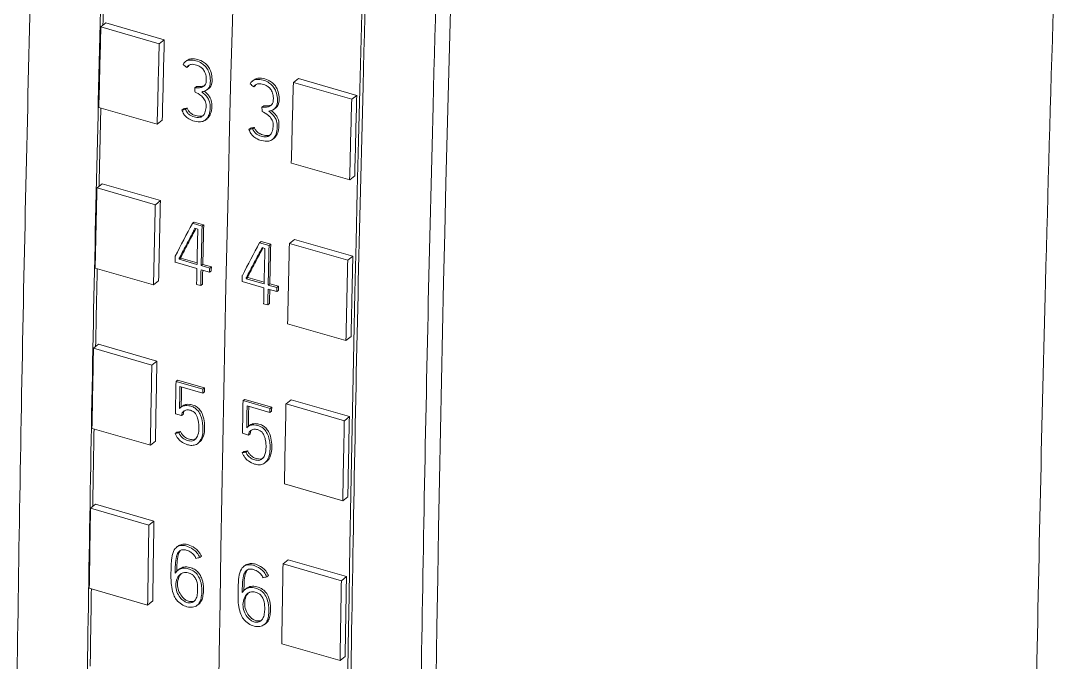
# Model space of a CAD drawing. Header units: inches. Extents: x 9220 to 92460, y -39241 to 4813.
# Drawn here: x 75031.3 to 75054.22, y -33813.48 to -33799.37 of the extents above; entities that cross this region are included whole.
import ezdxf

# ---------------------------------------------------------------- set-up
doc = ezdxf.new("R2010")
doc.units = ezdxf.units.IN
doc.header["$MEASUREMENT"] = 0

# ---------------------------------------------------------------- blocks, each defined once
blk = doc.blocks.new('A$C027ebf9d')
at = {"color": 0, "linetype": 'Continuous', "lineweight": 0}
for p, q in [((21.3057, -18.0609), (21.3116, -18.0562)), ((21.3116, -18.0562), (21.3798, -18.0759)), ((21.3057, -18.0609), (21.3739, -18.0805)), ((21.3739, -18.0805), (21.3798, -18.0759)), ((21.4043, -18.1017), (21.4063, -18.1002)), ((21.406, -18.1083), (21.4079, -18.1068)), ((21.4156, -18.1322), (21.4175, -18.1307)), ((21.4827, -18.1243), (21.4847, -18.1228)), ((21.4844, -18.1309), (21.4864, -18.1294)), ((21.5307, -18.1258), (21.5366, -18.1212)), ((21.5989, -18.1455), (21.5307, -18.1258)), ((21.6048, -18.1409), (21.5366, -18.1212)), ((21.4298, -18.1342), (21.4318, -18.1327)), ((21.5989, -18.1455), (21.6048, -18.1409)), ((21.3033, -18.155), (21.3715, -18.1747)), ((21.4003, -18.158), (21.4023, -18.1565)), ((21.4047, -18.1572), (21.4067, -18.1557)), ((21.494, -18.1548), (21.496, -18.1533)), ((21.5083, -18.1569), (21.5102, -18.1554)), ((21.4278, -18.1697), (21.4298, -18.1682)), ((21.3774, -18.17), (21.3715, -18.1747)), ((21.4788, -18.1806), (21.4807, -18.1792)), ((21.4832, -18.1799), (21.4851, -18.1784)), ((21.5062, -18.1923), (21.5082, -18.1908)), ((21.5965, -18.2397), (21.5283, -18.22)), ((21.6024, -18.235), (21.5965, -18.2397)), ((21.3011, -18.249), (21.307, -18.2443)), ((21.3011, -18.249), (21.3693, -18.2687)), ((21.307, -18.2443), (21.3752, -18.264)), ((21.3693, -18.2687), (21.3752, -18.264)), ((21.4126, -18.2905), (21.4146, -18.289)), ((21.4126, -18.2905), (21.4239, -18.2938)), ((21.4258, -18.2923), (21.4146, -18.289)), ((21.4189, -18.2972), (21.4156, -18.2963)), ((21.4239, -18.2938), (21.4258, -18.2923)), ((21.491, -18.3132), (21.493, -18.3117)), ((21.491, -18.3132), (21.5023, -18.3164)), ((21.5043, -18.3149), (21.493, -18.3117)), ((21.5023, -18.3164), (21.5043, -18.3149)), ((21.5261, -18.314), (21.532, -18.3093)), ((21.5943, -18.3337), (21.5261, -18.314)), ((21.6002, -18.329), (21.532, -18.3093)), ((21.4974, -18.3198), (21.4941, -18.3189)), ((21.4179, -18.3435), (21.3924, -18.3361)), ((21.3972, -18.3314), (21.3992, -18.3299)), ((21.3972, -18.3326), (21.3992, -18.3312)), ((21.3972, -18.3326), (21.418, -18.3387)), ((21.4181, -18.3366), (21.3992, -18.3312)), ((21.4228, -18.34), (21.4248, -18.3386)), ((21.4348, -18.3414), (21.4248, -18.3386)), ((21.5943, -18.3337), (21.6002, -18.329)), ((21.299, -18.3429), (21.3672, -18.3626)), ((21.4328, -18.3478), (21.4227, -18.3449)), ((21.4228, -18.34), (21.4329, -18.3429)), ((21.4328, -18.3478), (21.4347, -18.3463)), ((21.4329, -18.3429), (21.4348, -18.3414)), ((21.3731, -18.3579), (21.3672, -18.3626)), ((21.4223, -18.3633), (21.4175, -18.3619)), ((21.4223, -18.3633), (21.4243, -18.3618)), ((21.4963, -18.3661), (21.4708, -18.3587)), ((21.4756, -18.3553), (21.4776, -18.3538)), ((21.4756, -18.3553), (21.4964, -18.3613)), ((21.4757, -18.354), (21.4776, -18.3525)), ((21.4965, -18.3592), (21.4776, -18.3538)), ((21.5013, -18.3627), (21.5032, -18.3612)), ((21.5013, -18.3627), (21.5113, -18.3656)), ((21.5133, -18.3641), (21.5032, -18.3612)), ((21.5112, -18.3704), (21.5012, -18.3675)), ((21.5112, -18.3704), (21.5132, -18.3689)), ((21.5113, -18.3656), (21.5133, -18.3641)), ((21.5008, -18.3859), (21.4959, -18.3845)), ((21.5008, -18.3859), (21.5027, -18.3844)), ((21.5922, -18.4276), (21.524, -18.4079)), ((21.5981, -18.4228), (21.5922, -18.4276)), ((21.2971, -18.4367), (21.303, -18.4319)), ((21.2971, -18.4367), (21.3652, -18.4563)), ((21.303, -18.4319), (21.3711, -18.4516)), ((21.3652, -18.4563), (21.3711, -18.4516)), ((21.3935, -18.4753), (21.3954, -18.4738)), ((21.425, -18.4844), (21.3935, -18.4753)), ((21.3954, -18.4738), (21.4269, -18.4829)), ((21.3981, -18.4815), (21.4249, -18.4892)), ((21.425, -18.4844), (21.4269, -18.4829)), ((21.4249, -18.4892), (21.4268, -18.4877)), ((21.4719, -18.4979), (21.4739, -18.4964)), ((21.5034, -18.507), (21.4719, -18.4979)), ((21.4739, -18.4964), (21.5054, -18.5055)), ((21.5221, -18.5016), (21.528, -18.4969)), ((21.5962, -18.5166), (21.528, -18.4969)), ((21.399, -18.5057), (21.401, -18.5042)), ((21.4765, -18.5041), (21.5033, -18.5118)), ((21.5034, -18.507), (21.5054, -18.5055)), ((21.5903, -18.5213), (21.5221, -18.5016)), ((21.3927, -18.5134), (21.3999, -18.5154)), ((21.3999, -18.5154), (21.4019, -18.5139)), ((21.5033, -18.5118), (21.5053, -18.5103)), ((21.5903, -18.5213), (21.5962, -18.5166)), ((21.2953, -18.5303), (21.3635, -18.55)), ((21.3969, -18.5354), (21.3989, -18.5339)), ((21.4775, -18.5284), (21.4794, -18.5269)), ((21.3694, -18.5452), (21.3635, -18.55)), ((21.3925, -18.5362), (21.3945, -18.5347)), ((21.4188, -18.5481), (21.4207, -18.5466)), ((21.4712, -18.536), (21.4784, -18.5381)), ((21.4784, -18.5381), (21.4803, -18.5366)), ((21.4709, -18.5588), (21.4729, -18.5573)), ((21.4753, -18.5581), (21.4773, -18.5566)), ((21.4972, -18.5707), (21.4992, -18.5692)), ((21.5885, -18.615), (21.5203, -18.5953)), ((21.2936, -18.6238), (21.2995, -18.619)), ((21.2995, -18.619), (21.3677, -18.6387)), ((21.5944, -18.6102), (21.5885, -18.615)), ((21.2936, -18.6238), (21.3618, -18.6435)), ((21.3618, -18.6435), (21.3677, -18.6387)), ((21.3941, -18.6694), (21.396, -18.6679)), ((21.4212, -18.6813), (21.4231, -18.6798)), ((21.4725, -18.692), (21.4745, -18.6905)), ((21.5186, -18.6888), (21.5245, -18.684)), ((21.5868, -18.7085), (21.5186, -18.6888)), ((21.5927, -18.7036), (21.5245, -18.684)), ((21.3956, -18.6962), (21.3976, -18.6947)), ((21.4996, -18.7039), (21.5016, -18.7024)), ((21.5868, -18.7085), (21.5927, -18.7036)), ((21.2921, -18.7172), (21.3603, -18.7369)), ((21.474, -18.7189), (21.476, -18.7174)), ((21.3662, -18.7321), (21.3603, -18.7369)), ((21.4182, -18.7372), (21.4202, -18.7357)), ((21.4966, -18.7599), (21.4986, -18.7584)), ((21.5853, -18.8019), (21.5171, -18.7822)), ((21.5912, -18.797), (21.5853, -18.8019))]:
    blk.add_line(p, q, dxfattribs=at)
for centre, major_axis, ratio, start_param, end_param in [((41.1225, -2.632), (-10.9193, -37.8255), 0.433013, -1.102762, -0.989056), ((41.1225, -2.632), (-10.9193, -37.8255), 0.433013, -1.102762, -0.989056), ((41.2725, -2.6753), (-10.9193, -37.8255), 0.433013, -1.100465, -0.991379), ((41.358, -2.6997), (-10.9095, -37.7915), 0.433013, -1.097566, -0.991094), ((41.0441, -2.6094), (-10.9193, -37.8255), 0.433013, -1.02866, -1.025957), ((41.2691, -2.6743), (-10.9193, -37.8255), 0.433013, -1.02866, -1.025957), ((42.4289, -3.0094), (-78.3791, -17.1476), 0.134473, 1.269885, 1.269943), ((42.5074, -3.032), (-78.3791, -17.1476), 0.134473, 1.269885, 1.269943), ((41.0441, -2.6094), (-10.9193, -37.8255), 0.433013, -1.023255, -1.020552), ((41.0958, -2.6245), (-10.9208, -37.8292), 0.43303, -1.022868, -1.021537), ((41.1742, -2.6471), (-10.9208, -37.8292), 0.43303, -1.022868, -1.021537), ((41.0702, -2.6171), (-10.9208, -37.8292), 0.43303, -1.021573, -1.021537), ((41.2691, -2.6743), (-10.9193, -37.8255), 0.433013, -1.023255, -1.020552), ((41.0958, -2.6245), (-10.9208, -37.8292), 0.43303, -1.021398, -1.020868), ((41.1058, -2.6274), (-10.9208, -37.8292), 0.43303, -1.021537, -1.021398), ((41.1486, -2.6397), (-10.9208, -37.8292), 0.43303, -1.021573, -1.021537), ((41.1742, -2.6471), (-10.9208, -37.8292), 0.43303, -1.021398, -1.020868), ((41.1843, -2.65), (-10.9208, -37.8292), 0.43303, -1.021537, -1.021398), ((41.0441, -2.6094), (-10.9193, -37.8255), 0.433013, -1.017851, -1.015149), ((41.0694, -2.6169), (-10.9208, -37.8292), 0.43303, -1.01742, -1.016321), ((41.0741, -2.6181), (-10.9197, -37.8254), 0.43303, -1.017214, -1.016542), ((41.1009, -2.6258), (-10.9197, -37.8254), 0.43303, -1.017411, -1.017273), ((41.1478, -2.6395), (-10.9208, -37.8292), 0.43303, -1.01742, -1.016321), ((41.1526, -2.6407), (-10.9197, -37.8254), 0.43303, -1.017214, -1.016542), ((41.1793, -2.6484), (-10.9197, -37.8254), 0.43303, -1.017411, -1.017273), ((41.2691, -2.6743), (-10.9193, -37.8255), 0.433013, -1.017851, -1.015149), ((43.2427, -3.2441), (-78.3713, -17.1459), 0.134473, 1.258989, 1.259047), ((43.3211, -3.2667), (-78.3713, -17.1459), 0.134473, 1.258989, 1.259047), ((41.0441, -2.6094), (-10.9193, -37.8255), 0.433013, -1.012448, -1.009747), ((43.2587, -3.2489), (-69.3652, -20.1272), 0.12911, 1.21325, 1.213317), ((43.3371, -3.2716), (-69.3652, -20.1272), 0.12911, 1.21325, 1.213317), ((41.2691, -2.6743), (-10.9193, -37.8255), 0.433013, -1.012448, -1.009747)]:
    blk.add_ellipse(centre, major_axis=major_axis, ratio=ratio, start_param=start_param, end_param=end_param, dxfattribs=at)
at = {"color": 0, "linetype": 'Continuous', "lineweight": 0, "extrusion": (0, 0, -1)}
for centre, major_axis, ratio, start_param, end_param in [((40.9725, -2.5887), (10.9193, 37.8255), 0.433013, -2.11304, -2.11041), ((40.9759, -2.5897), (10.9226, 37.8369), 0.433013, -2.115636, -2.112933), ((41.0441, -2.6094), (10.9226, 37.8369), 0.433013, -2.115636, -2.112933), ((39.932, -2.2885), (-68.22, 53.5601), 0.275788, -1.515397, -1.515333), ((41.0482, -2.6108), (8.6746, 38.4625), 0.458913, -2.087114, -2.086976), ((40.0104, -2.3112), (-68.22, 53.5601), 0.275788, -1.515397, -1.515333), ((41.2009, -2.6547), (10.9226, 37.8369), 0.433013, -2.115636, -2.112933), ((40.9725, -2.5887), (10.9193, 37.8255), 0.433013, -2.118446, -2.115818), ((42.4294, -3.0093), (-78.3713, -17.1459), 0.134473, -1.269935, -1.269877), ((41.1266, -2.6334), (8.6746, 38.4625), 0.458913, -2.087114, -2.086976), ((41.2691, -2.6743), (10.9226, 37.8369), 0.433013, -2.115636, -2.112933), ((42.5078, -3.0319), (-78.3713, -17.1459), 0.134473, -1.269935, -1.269877), ((40.9759, -2.5897), (10.9226, 37.8369), 0.433013, -2.12104, -2.118338), ((41.0441, -2.6094), (10.9226, 37.8369), 0.433013, -2.12104, -2.118338), ((41.4151, -2.7167), (-24.5741, -33.773), 0.206653, 0.946781, 0.948046), ((41.091, -2.6231), (10.9208, 37.8292), 0.43303, -2.120056, -2.118863), ((41.0958, -2.6243), (10.9197, 37.8254), 0.43303, -2.120064, -2.118732), ((41.4936, -2.7393), (-24.5741, -33.773), 0.206653, 0.946781, 0.948046), ((41.1742, -2.6469), (10.9197, 37.8254), 0.43303, -2.120064, -2.118732), ((41.2009, -2.6547), (10.9226, 37.8369), 0.433013, -2.12104, -2.118338), ((41.1694, -2.6458), (10.9208, 37.8292), 0.43303, -2.120056, -2.118863), ((41.0654, -2.6158), (10.9208, 37.8292), 0.43303, -2.120195, -2.11999), ((41.0702, -2.6169), (10.9197, 37.8254), 0.43303, -2.120064, -2.120028), ((41.2691, -2.6743), (10.9226, 37.8369), 0.433013, -2.12104, -2.118338), ((40.9725, -2.5887), (10.9193, 37.8255), 0.433013, -2.123851, -2.121224), ((41.091, -2.6231), (10.9208, 37.8292), 0.43303, -2.120725, -2.120195), ((41.0958, -2.6243), (10.9197, 37.8254), 0.43303, -2.120733, -2.120262), ((41.1058, -2.6272), (10.9197, 37.8254), 0.43303, -2.120203, -2.120064), ((41.1439, -2.6384), (10.9208, 37.8292), 0.43303, -2.120195, -2.11999), ((41.1486, -2.6395), (10.9197, 37.8254), 0.43303, -2.120064, -2.120028), ((41.1694, -2.6458), (10.9208, 37.8292), 0.43303, -2.120725, -2.120195), ((41.1742, -2.6469), (10.9197, 37.8254), 0.43303, -2.120733, -2.120262), ((41.1843, -2.6498), (10.9197, 37.8254), 0.43303, -2.120203, -2.120064), ((40.9759, -2.5897), (10.9226, 37.8369), 0.433013, -2.126443, -2.123742), ((41.0441, -2.6094), (10.9226, 37.8369), 0.433013, -2.126443, -2.123742), ((41.0741, -2.6183), (10.9208, 37.8292), 0.43303, -2.125049, -2.124311), ((41.1009, -2.626), (10.9208, 37.8292), 0.43303, -2.124311, -2.124173), ((41.1526, -2.6409), (10.9208, 37.8292), 0.43303, -2.125049, -2.124311), ((41.1793, -2.6486), (10.9208, 37.8292), 0.43303, -2.124311, -2.124173), ((41.2009, -2.6547), (10.9226, 37.8369), 0.433013, -2.126443, -2.123742), ((41.2691, -2.6743), (10.9226, 37.8369), 0.433013, -2.126443, -2.123742), ((40.9725, -2.5887), (10.9193, 37.8255), 0.433013, -2.129255, -2.12663), ((43.2423, -3.2442), (-78.3791, -17.1476), 0.134473, -1.259056, -1.258997), ((43.3207, -3.2668), (-78.3791, -17.1476), 0.134473, -1.259056, -1.258997), ((40.9759, -2.5897), (10.9226, 37.8369), 0.433013, -2.131846, -2.129144), ((41.0441, -2.6094), (10.9226, 37.8369), 0.433013, -2.131846, -2.129144), ((41.2009, -2.6547), (10.9226, 37.8369), 0.433013, -2.131846, -2.129144), ((41.2691, -2.6743), (10.9226, 37.8369), 0.433013, -2.131846, -2.129144), ((40.9725, -2.5887), (10.9193, 37.8255), 0.433013, -2.134658, -2.132034)]:
    blk.add_ellipse(centre, major_axis=major_axis, ratio=ratio, start_param=start_param, end_param=end_param, dxfattribs=at)
at = {"color": 0, "linetype": 'Continuous', "lineweight": 0}
for points, knots in [([(21.285, -19.3517), (21.2855, -19.2373), (21.2876, -18.9639), (21.2939, -18.5275), (21.3059, -17.9892), (21.3215, -17.4883), (21.3411, -16.9868), (21.3647, -16.4697), (21.3923, -15.9626), (21.4138, -15.6178), (21.4209, -15.5078)], [0.1285183, 0.1285183, 0.1285183, 0.1285183, 0.1989102, 0.2963502, 0.3949059, 0.525445, 0.5979674, 0.6950356, 0.8333844, 0.8979673, 0.8979673, 0.8979673, 0.8979673]), ([(21.332, -15.5948), (21.3274, -15.6678), (21.3085, -15.9756), (21.2828, -16.4461), (21.2593, -16.9632), (21.2397, -17.4646), (21.224, -17.9655), (21.2121, -18.5039), (21.2057, -18.9444), (21.2034, -19.2492), (21.2029, -19.3949), (21.2028, -19.4221)], [0.1237088, 0.1237088, 0.1237088, 0.1237088, 0.1666156, 0.3049644, 0.4020326, 0.474555, 0.6050941, 0.7036498, 0.8010898, 0.8739842, 0.8907937, 0.8907937, 0.8907937, 0.8907937]), ([(21.7277, -15.5964), (21.7206, -15.7064), (21.6992, -16.0512), (21.6715, -16.5583), (21.648, -17.0754), (21.6283, -17.5768), (21.6127, -18.0777), (21.6007, -18.6161), (21.5945, -19.0525), (21.5924, -19.3259), (21.5918, -19.4403)], [0.1020327, 0.1020327, 0.1020327, 0.1020327, 0.1666156, 0.3049644, 0.4020326, 0.474555, 0.6050941, 0.7036498, 0.8010898, 0.8714817, 0.8714817, 0.8714817, 0.8714817]), ([(21.8025, -15.7307), (21.7979, -15.8036), (21.779, -16.1115), (21.7534, -16.5819), (21.7298, -17.099), (21.7102, -17.6005), (21.6945, -18.1014), (21.6826, -18.6397), (21.6762, -19.0802), (21.6739, -19.385), (21.6734, -19.5307), (21.6733, -19.558)], [0.1237088, 0.1237088, 0.1237088, 0.1237088, 0.1666156, 0.3049644, 0.4020326, 0.474555, 0.6050941, 0.7036498, 0.8010898, 0.8739842, 0.8907937, 0.8907937, 0.8907937, 0.8907937]), ([(22.5185, -15.9374), (22.5139, -16.0103), (22.495, -16.3182), (22.4694, -16.7886), (22.4458, -17.3057), (22.4262, -17.8071), (22.4105, -18.3081), (22.3986, -18.8464), (22.3922, -19.2869), (22.3899, -19.5917), (22.3894, -19.7374), (22.3893, -19.7647)], [0.1237088, 0.1237088, 0.1237088, 0.1237088, 0.1666156, 0.3049644, 0.4020326, 0.474555, 0.6050941, 0.7036498, 0.8010898, 0.8739842, 0.8907937, 0.8907937, 0.8907937, 0.8907937]), ([(21.4017, -18.1048), (21.4022, -18.1037), (21.403, -18.1028), (21.4048, -18.1012), (21.4059, -18.1006), (21.4093, -18.0994), (21.4115, -18.0995), (21.4154, -18.0999), (21.4183, -18.1007), (21.423, -18.1028), (21.4247, -18.1041), (21.4278, -18.1067), (21.4291, -18.1085), (21.4307, -18.111), (21.4317, -18.1129), (21.4333, -18.1181), (21.4336, -18.1208), (21.4337, -18.1275), (21.433, -18.1295), (21.4326, -18.1309), (21.4319, -18.1323), (21.43, -18.1342), (21.429, -18.1349), (21.4264, -18.136), (21.4249, -18.1364), (21.4236, -18.1367)], [-0.09936809, -0.09936809, -0.09936809, -0.09936809, -0.09849697, -0.09849697, -0.09763198, -0.09763198, -0.09589681, -0.09589681, -0.09282101, -0.09282101, -0.08965704, -0.08965704, -0.08373416, -0.08373416, -0.07786445, -0.07786445, -0.07203398, -0.07203398, -0.06268047, -0.06268047, -0.03069856, -0.03069856, -0.0122073, -0.0122073, 0, 0, 0, 0]), ([(21.4156, -18.1322), (21.4162, -18.1321), (21.4193, -18.1321), (21.4228, -18.1318), (21.4239, -18.1314), (21.4261, -18.1303), (21.4268, -18.1296), (21.4279, -18.1282), (21.4283, -18.1273), (21.4289, -18.1245), (21.4289, -18.1223), (21.4287, -18.1193), (21.4285, -18.1175), (21.4272, -18.1138), (21.4264, -18.1122), (21.4244, -18.1095), (21.4233, -18.1086), (21.4213, -18.1071), (21.42, -18.1064), (21.4171, -18.1053), (21.4147, -18.1045), (21.4107, -18.1046), (21.4096, -18.105), (21.4081, -18.1058), (21.4076, -18.1063), (21.4067, -18.1071), (21.4063, -18.1077), (21.406, -18.1083)], [-0.05962722, -0.05962722, -0.05962722, -0.05962722, -0.0586005, -0.0586005, -0.05751843, -0.05751843, -0.05597545, -0.05597545, -0.05384921, -0.05384921, -0.05077923, -0.05077923, -0.04618742, -0.04618742, -0.0413943, -0.0413943, -0.03569569, -0.03569569, -0.02789914, -0.02789914, -0.01842658, -0.01842658, -0.01189853, -0.01189853, -0.00652665, -0.00652665, 0, 0, 0, 0]), ([(21.4318, -18.1327), (21.4321, -18.1325), (21.4324, -18.1323), (21.4339, -18.1308), (21.4345, -18.1295), (21.435, -18.128), (21.4357, -18.126), (21.4356, -18.1192), (21.4352, -18.1165), (21.4337, -18.1115), (21.4327, -18.1096), (21.431, -18.1069), (21.4297, -18.1052), (21.4267, -18.1026), (21.425, -18.1014), (21.4203, -18.0992), (21.4174, -18.0984), (21.4135, -18.098), (21.4113, -18.0979), (21.408, -18.0991), (21.4071, -18.0996), (21.4063, -18.1002)], [0.0244894, 0.0244894, 0.0244894, 0.0244894, 0.03077671, 0.03077671, 0.06275562, 0.06275562, 0.07305871, 0.07305871, 0.08013647, 0.08013647, 0.08778077, 0.08778077, 0.09581429, 0.09581429, 0.1001726, 0.1001726, 0.10444629, 0.10444629, 0.10691455, 0.10691455, 0.10800323, 0.10800323, 0.10800323, 0.10800323]), ([(21.4269, -18.1294), (21.4269, -18.1294), (21.4269, -18.1294), (21.4261, -18.1298), (21.4249, -18.1303), (21.4213, -18.1306), (21.4181, -18.1307), (21.4175, -18.1307)], [0.39979583, 0.39979583, 0.39979583, 0.39979583, 0.40006877, 0.40006877, 0.41038704, 0.41038704, 0.42065361, 0.42065361, 0.42065361, 0.42065361]), ([(21.4801, -18.1274), (21.4807, -18.1263), (21.4814, -18.1254), (21.4833, -18.1239), (21.4843, -18.1233), (21.4877, -18.122), (21.4899, -18.1221), (21.4939, -18.1225), (21.4967, -18.1233), (21.5015, -18.1255), (21.5031, -18.1267), (21.5062, -18.1293), (21.5075, -18.1311), (21.5092, -18.1337), (21.5102, -18.1355), (21.5117, -18.1408), (21.512, -18.1435), (21.5122, -18.1501), (21.5115, -18.1522), (21.511, -18.1536), (21.5103, -18.1549), (21.5084, -18.1568), (21.5075, -18.1576), (21.5048, -18.1586), (21.5033, -18.1591), (21.5021, -18.1594)], [-0.09936809, -0.09936809, -0.09936809, -0.09936809, -0.09849697, -0.09849697, -0.09763198, -0.09763198, -0.09589681, -0.09589681, -0.09282101, -0.09282101, -0.08965704, -0.08965704, -0.08373416, -0.08373416, -0.07786445, -0.07786445, -0.07203398, -0.07203398, -0.06268047, -0.06268047, -0.03069856, -0.03069856, -0.0122073, -0.0122073, 0, 0, 0, 0]), ([(21.494, -18.1548), (21.4947, -18.1548), (21.4977, -18.1548), (21.5012, -18.1544), (21.5024, -18.154), (21.5045, -18.153), (21.5052, -18.1522), (21.5063, -18.1509), (21.5067, -18.15), (21.5073, -18.1471), (21.5073, -18.145), (21.5072, -18.142), (21.5069, -18.1401), (21.5057, -18.1364), (21.5048, -18.1348), (21.5028, -18.1321), (21.5018, -18.1312), (21.4997, -18.1297), (21.4984, -18.129), (21.4956, -18.1279), (21.4931, -18.1272), (21.4892, -18.1273), (21.488, -18.1276), (21.4865, -18.1285), (21.486, -18.1289), (21.4851, -18.1298), (21.4847, -18.1303), (21.4844, -18.1309)], [-0.05962722, -0.05962722, -0.05962722, -0.05962722, -0.0586005, -0.0586005, -0.05751843, -0.05751843, -0.05597545, -0.05597545, -0.05384921, -0.05384921, -0.05077923, -0.05077923, -0.04618742, -0.04618742, -0.0413943, -0.0413943, -0.03569569, -0.03569569, -0.02789914, -0.02789914, -0.01842658, -0.01842658, -0.01189853, -0.01189853, -0.00652665, -0.00652665, 0, 0, 0, 0]), ([(21.5102, -18.1554), (21.5106, -18.1551), (21.5108, -18.1549), (21.5123, -18.1535), (21.513, -18.1521), (21.5134, -18.1507), (21.5141, -18.1486), (21.514, -18.1418), (21.5136, -18.1391), (21.5121, -18.1341), (21.5111, -18.1322), (21.5095, -18.1296), (21.5082, -18.1278), (21.5051, -18.1252), (21.5035, -18.124), (21.4987, -18.1219), (21.4959, -18.121), (21.4919, -18.1206), (21.4898, -18.1205), (21.4865, -18.1217), (21.4855, -18.1222), (21.4847, -18.1228)], [0.0244894, 0.0244894, 0.0244894, 0.0244894, 0.03077671, 0.03077671, 0.06275562, 0.06275562, 0.07305871, 0.07305871, 0.08013647, 0.08013647, 0.08778077, 0.08778077, 0.09581429, 0.09581429, 0.1001726, 0.1001726, 0.10444629, 0.10444629, 0.10691455, 0.10691455, 0.10800323, 0.10800323, 0.10800323, 0.10800323]), ([(21.4236, -18.1367), (21.426, -18.1387), (21.4284, -18.1407), (21.4308, -18.1442), (21.4319, -18.1459), (21.4334, -18.1508), (21.4335, -18.1528), (21.4334, -18.1587), (21.4327, -18.1615), (21.4316, -18.1649), (21.4307, -18.1668), (21.4278, -18.17), (21.4262, -18.1708), (21.4231, -18.1718), (21.4213, -18.172), (21.4163, -18.1717), (21.4133, -18.1707), (21.409, -18.1689), (21.4074, -18.1677), (21.4042, -18.1651), (21.4031, -18.1636), (21.4016, -18.1612), (21.4008, -18.1593), (21.4003, -18.158)], [-0.03140178, -0.03140178, -0.03140178, -0.03140178, -0.02924783, -0.02924783, -0.0284803, -0.0284803, -0.02773844, -0.02773844, -0.02618792, -0.02618792, -0.02504854, -0.02504854, -0.02396148, -0.02396148, -0.02268513, -0.02268513, -0.02055614, -0.02055614, -0.01680788, -0.01680788, -0.0108783, -0.0108783, 0, 0, 0, 0]), ([(21.4047, -18.1572), (21.4051, -18.1583), (21.4056, -18.1593), (21.4069, -18.1615), (21.4077, -18.1623), (21.4094, -18.1638), (21.4106, -18.1645), (21.4134, -18.1658), (21.4158, -18.1665), (21.4192, -18.1668), (21.4205, -18.1668), (21.4232, -18.1662), (21.4241, -18.1655), (21.426, -18.1639), (21.4267, -18.1626), (21.428, -18.1593), (21.4284, -18.1568), (21.4288, -18.1519), (21.4284, -18.1501), (21.4281, -18.1487), (21.4277, -18.1475), (21.4259, -18.1445), (21.4248, -18.1432), (21.4207, -18.1394), (21.4175, -18.1379), (21.4157, -18.1371)], [-0.03767688, -0.03767688, -0.03767688, -0.03767688, -0.03752155, -0.03752155, -0.03732628, -0.03732628, -0.03693922, -0.03693922, -0.03624115, -0.03624115, -0.03578934, -0.03578934, -0.03527417, -0.03527417, -0.03445322, -0.03445322, -0.03304988, -0.03304988, -0.03034808, -0.03034808, -0.02338194, -0.02338194, -0.01600812, -0.01600812, 0, 0, 0, 0]), ([(21.4298, -18.1682), (21.4302, -18.1679), (21.4307, -18.1675), (21.4322, -18.1658), (21.4332, -18.1643), (21.4347, -18.16), (21.4353, -18.1572), (21.4355, -18.1513), (21.4354, -18.1493), (21.4339, -18.1445), (21.4328, -18.1427), (21.4306, -18.1396), (21.4286, -18.1377), (21.4264, -18.1359)], [0.03836546, 0.03836546, 0.03836546, 0.03836546, 0.03916813, 0.03916813, 0.04123246, 0.04123246, 0.04319054, 0.04319054, 0.04436628, 0.04436628, 0.04569522, 0.04569522, 0.04929065, 0.04929065, 0.04929065, 0.04929065]), ([(21.4253, -18.1644), (21.4249, -18.1647), (21.4243, -18.1649), (21.4225, -18.1653), (21.4212, -18.1654), (21.4178, -18.165), (21.4154, -18.1643), (21.4126, -18.163), (21.4114, -18.1623), (21.4097, -18.1608), (21.4089, -18.16), (21.4076, -18.1578), (21.4071, -18.1568), (21.4067, -18.1557)], [0.036778896, 0.036778896, 0.036778896, 0.036778896, 0.037012041, 0.037012041, 0.037488607, 0.037488607, 0.038227837, 0.038227837, 0.038620041, 0.038620041, 0.038812515, 0.038812515, 0.038967231, 0.038967231, 0.038967231, 0.038967231]), ([(21.5054, -18.152), (21.5053, -18.152), (21.5053, -18.152), (21.5045, -18.1525), (21.5033, -18.1529), (21.4997, -18.1533), (21.4965, -18.1533), (21.496, -18.1533)], [0.39979583, 0.39979583, 0.39979583, 0.39979583, 0.40006877, 0.40006877, 0.41038704, 0.41038704, 0.42065361, 0.42065361, 0.42065361, 0.42065361]), ([(21.5021, -18.1594), (21.5044, -18.1613), (21.5068, -18.1634), (21.5092, -18.1668), (21.5103, -18.1685), (21.5118, -18.1734), (21.5119, -18.1755), (21.5118, -18.1813), (21.5112, -18.1842), (21.51, -18.1875), (21.5092, -18.1894), (21.5062, -18.1926), (21.5046, -18.1935), (21.5015, -18.1945), (21.4997, -18.1946), (21.4948, -18.1943), (21.4918, -18.1933), (21.4874, -18.1916), (21.4858, -18.1903), (21.4826, -18.1877), (21.4816, -18.1862), (21.4801, -18.1839), (21.4792, -18.1819), (21.4788, -18.1806)], [-0.03140178, -0.03140178, -0.03140178, -0.03140178, -0.02924783, -0.02924783, -0.0284803, -0.0284803, -0.02773844, -0.02773844, -0.02618792, -0.02618792, -0.02504854, -0.02504854, -0.02396148, -0.02396148, -0.02268513, -0.02268513, -0.02055614, -0.02055614, -0.01680788, -0.01680788, -0.0108783, -0.0108783, 0, 0, 0, 0]), ([(21.4832, -18.1799), (21.4835, -18.1809), (21.484, -18.1819), (21.4854, -18.1841), (21.4861, -18.1849), (21.4878, -18.1864), (21.489, -18.1871), (21.4919, -18.1884), (21.4942, -18.1891), (21.4976, -18.1895), (21.499, -18.1894), (21.5016, -18.1888), (21.5026, -18.1882), (21.5044, -18.1865), (21.5051, -18.1852), (21.5064, -18.1819), (21.5068, -18.1794), (21.5073, -18.1745), (21.5069, -18.1727), (21.5065, -18.1713), (21.5061, -18.1701), (21.5043, -18.1671), (21.5033, -18.1659), (21.4991, -18.1621), (21.4959, -18.1605), (21.4941, -18.1597)], [-0.03767688, -0.03767688, -0.03767688, -0.03767688, -0.03752155, -0.03752155, -0.03732628, -0.03732628, -0.03693922, -0.03693922, -0.03624115, -0.03624115, -0.03578934, -0.03578934, -0.03527417, -0.03527417, -0.03445322, -0.03445322, -0.03304988, -0.03304988, -0.03034808, -0.03034808, -0.02338194, -0.02338194, -0.01600812, -0.01600812, 0, 0, 0, 0]), ([(21.5082, -18.1908), (21.5087, -18.1905), (21.5091, -18.1901), (21.5106, -18.1885), (21.5116, -18.1869), (21.5132, -18.1827), (21.5138, -18.1798), (21.5139, -18.174), (21.5138, -18.1719), (21.5124, -18.1671), (21.5112, -18.1654), (21.5091, -18.1623), (21.507, -18.1603), (21.5049, -18.1586)], [0.03836546, 0.03836546, 0.03836546, 0.03836546, 0.03916813, 0.03916813, 0.04123246, 0.04123246, 0.04319054, 0.04319054, 0.04436628, 0.04436628, 0.04569522, 0.04569522, 0.04929065, 0.04929065, 0.04929065, 0.04929065]), ([(21.5038, -18.1871), (21.5033, -18.1873), (21.5028, -18.1875), (21.501, -18.1879), (21.4996, -18.188), (21.4962, -18.1876), (21.4939, -18.1869), (21.4911, -18.1856), (21.4898, -18.185), (21.4881, -18.1834), (21.4874, -18.1826), (21.486, -18.1805), (21.4855, -18.1794), (21.4851, -18.1784)], [0.036778896, 0.036778896, 0.036778896, 0.036778896, 0.037012041, 0.037012041, 0.037488607, 0.037488607, 0.038227837, 0.038227837, 0.038620041, 0.038620041, 0.038812515, 0.038812515, 0.038967231, 0.038967231, 0.038967231, 0.038967231]), ([(21.4156, -18.2963), (21.4126, -18.3022), (21.4096, -18.308), (21.4049, -18.3168), (21.4034, -18.3197), (21.4009, -18.3244), (21.3982, -18.3297), (21.3972, -18.3314)], [-0.1128553, -0.1128553, -0.1128553, -0.1128553, -0.0501564, -0.0501564, -0.0188068, -0.0188068, 0, 0, 0, 0]), ([(21.3992, -18.3299), (21.4002, -18.3282), (21.4029, -18.3229), (21.4054, -18.3182), (21.4069, -18.3153), (21.4112, -18.3071), (21.414, -18.3019), (21.4167, -18.2966)], [0, 0, 0, 0, 0.0188068, 0.0188068, 0.0501564, 0.0501564, 0.1064873, 0.1064873, 0.1064873, 0.1064873]), ([(21.4941, -18.3189), (21.4911, -18.3248), (21.488, -18.3306), (21.4834, -18.3394), (21.4818, -18.3423), (21.4794, -18.347), (21.4766, -18.3523), (21.4757, -18.354)], [-0.1128553, -0.1128553, -0.1128553, -0.1128553, -0.0501564, -0.0501564, -0.0188068, -0.0188068, 0, 0, 0, 0]), ([(21.4776, -18.3525), (21.4786, -18.3508), (21.4813, -18.3455), (21.4838, -18.3408), (21.4853, -18.3379), (21.4896, -18.3297), (21.4924, -18.3245), (21.4951, -18.3192)], [0, 0, 0, 0, 0.0188068, 0.0188068, 0.0501564, 0.0501564, 0.1064873, 0.1064873, 0.1064873, 0.1064873]), ([(21.3925, -18.5362), (21.3929, -18.5374), (21.3935, -18.5385), (21.3946, -18.5406), (21.3953, -18.5416), (21.3975, -18.5441), (21.3989, -18.5455), (21.4041, -18.5486), (21.407, -18.5494), (21.4097, -18.5501), (21.4116, -18.5504), (21.415, -18.5499), (21.4168, -18.5495), (21.4197, -18.5474), (21.4212, -18.546), (21.4243, -18.54), (21.4247, -18.5365), (21.4251, -18.5318), (21.4253, -18.5254), (21.4228, -18.516), (21.4217, -18.5138), (21.4198, -18.5105), (21.4186, -18.5091), (21.416, -18.5067), (21.4146, -18.5058), (21.4115, -18.5044), (21.4097, -18.504), (21.4054, -18.5033), (21.4034, -18.5037), (21.4017, -18.5042), (21.4008, -18.5046), (21.3992, -18.5056), (21.3984, -18.5062), (21.3976, -18.507)], [-0.1724739, -0.1724739, -0.1724739, -0.1724739, -0.1641992, -0.1641992, -0.1568842, -0.1568842, -0.148023, -0.148023, -0.1370606, -0.1370606, -0.121046, -0.121046, -0.1109787, -0.1109787, -0.1046903, -0.1046903, -0.0965352, -0.0965352, -0.0878036, -0.0878036, -0.0833296, -0.0833296, -0.0773019, -0.0773019, -0.0695833, -0.0695833, -0.0573985, -0.0573985, -0.0305292, -0.0305292, -0.011275, -0.011275, 0, 0, 0, 0]), ([(21.3999, -18.5154), (21.4, -18.5142), (21.4002, -18.5132), (21.4009, -18.5117), (21.4015, -18.5108), (21.4033, -18.5095), (21.4045, -18.5089), (21.4074, -18.5086), (21.4089, -18.5087), (21.4111, -18.5094), (21.4123, -18.5098), (21.4144, -18.5111), (21.4151, -18.5117), (21.4165, -18.5132), (21.4171, -18.5142), (21.4185, -18.5172), (21.4191, -18.5193), (21.4202, -18.5244), (21.4203, -18.5277), (21.4202, -18.5322), (21.42, -18.5353), (21.4184, -18.5398), (21.4175, -18.5415), (21.4153, -18.5437), (21.4142, -18.5444), (21.412, -18.5451), (21.4109, -18.5452), (21.4081, -18.5448), (21.4062, -18.5443), (21.4034, -18.543), (21.402, -18.5423), (21.3994, -18.5399), (21.3988, -18.5389), (21.3978, -18.5374), (21.3973, -18.5365), (21.3969, -18.5354)], [-0.2976623, -0.2976623, -0.2976623, -0.2976623, -0.2685382, -0.2685382, -0.2493534, -0.2493534, -0.2341711, -0.2341711, -0.2193992, -0.2193992, -0.2128316, -0.2128316, -0.2076111, -0.2076111, -0.2005638, -0.2005638, -0.1875266, -0.1875266, -0.1531948, -0.1531948, -0.1056682, -0.1056682, -0.074497, -0.074497, -0.0520687, -0.0520687, -0.0356337, -0.0356337, -0.0213289, -0.0213289, -0.0138819, -0.0138819, -0.0085463, -0.0085463, 0, 0, 0, 0]), ([(21.401, -18.5042), (21.4012, -18.5041), (21.4014, -18.504), (21.4019, -18.5036), (21.4028, -18.5031), (21.4046, -18.5025), (21.4065, -18.5019), (21.4107, -18.5024), (21.4128, -18.5027), (21.4164, -18.5042), (21.4178, -18.5051), (21.4206, -18.5075), (21.4217, -18.509), (21.4233, -18.5115), (21.4244, -18.5136), (21.4273, -18.5232), (21.427, -18.5301), (21.4267, -18.5348), (21.4263, -18.5382), (21.4235, -18.5439), (21.4222, -18.5455), (21.4207, -18.5466)], [0.00683562, 0.00683562, 0.00683562, 0.00683562, 0.00980722, 0.00980722, 0.01617297, 0.01617297, 0.01976046, 0.01976046, 0.02121248, 0.02121248, 0.02227971, 0.02227971, 0.0236757, 0.0236757, 0.0251132, 0.0251132, 0.02812069, 0.02812069, 0.03098034, 0.03098034, 0.03285161, 0.03285161, 0.03285161, 0.03285161]), ([(21.4035, -18.5095), (21.403, -18.51), (21.4028, -18.5104), (21.4022, -18.5117), (21.402, -18.5127), (21.4019, -18.5139)], [0.25616512, 0.25616512, 0.25616512, 0.25616512, 0.26788254, 0.26788254, 0.29799267, 0.29799267, 0.29799267, 0.29799267]), ([(21.3989, -18.5339), (21.3992, -18.535), (21.3997, -18.5359), (21.4007, -18.5375), (21.4014, -18.5384), (21.4039, -18.5408), (21.4054, -18.5415), (21.4082, -18.5429), (21.4101, -18.5433), (21.4129, -18.5437), (21.414, -18.5436), (21.4154, -18.5431), (21.4159, -18.5429), (21.4163, -18.5427)], [0, 0, 0, 0, 0.00854793, 0.00854793, 0.01388271, 0.01388271, 0.02132476, 0.02132476, 0.03560576, 0.03560576, 0.05200622, 0.05200622, 0.06061429, 0.06061429, 0.06061429, 0.06061429]), ([(21.4709, -18.5588), (21.4714, -18.56), (21.4719, -18.5611), (21.4731, -18.5632), (21.4738, -18.5642), (21.4759, -18.5667), (21.4773, -18.5681), (21.4826, -18.5713), (21.4854, -18.572), (21.4881, -18.5727), (21.4901, -18.573), (21.4935, -18.5726), (21.4952, -18.5721), (21.4981, -18.57), (21.4996, -18.5687), (21.5027, -18.5626), (21.5032, -18.5591), (21.5035, -18.5545), (21.5038, -18.5481), (21.5013, -18.5386), (21.5002, -18.5364), (21.4982, -18.5331), (21.4971, -18.5317), (21.4944, -18.5293), (21.493, -18.5285), (21.49, -18.5271), (21.4881, -18.5267), (21.4838, -18.526), (21.4819, -18.5264), (21.4801, -18.5269), (21.4792, -18.5272), (21.4776, -18.5282), (21.4768, -18.5288), (21.4761, -18.5297)], [-0.1724739, -0.1724739, -0.1724739, -0.1724739, -0.1641992, -0.1641992, -0.1568842, -0.1568842, -0.148023, -0.148023, -0.1370606, -0.1370606, -0.121046, -0.121046, -0.1109787, -0.1109787, -0.1046903, -0.1046903, -0.0965352, -0.0965352, -0.0878036, -0.0878036, -0.0833296, -0.0833296, -0.0773019, -0.0773019, -0.0695833, -0.0695833, -0.0573985, -0.0573985, -0.0305292, -0.0305292, -0.011275, -0.011275, 0, 0, 0, 0]), ([(21.4784, -18.5381), (21.4784, -18.5369), (21.4787, -18.5358), (21.4794, -18.5343), (21.4799, -18.5334), (21.4818, -18.5321), (21.4829, -18.5316), (21.4858, -18.5312), (21.4873, -18.5314), (21.4895, -18.532), (21.4907, -18.5324), (21.4929, -18.5337), (21.4936, -18.5343), (21.4949, -18.5358), (21.4955, -18.5369), (21.4969, -18.5398), (21.4975, -18.5419), (21.4987, -18.547), (21.4987, -18.5504), (21.4987, -18.5549), (21.4984, -18.5579), (21.4969, -18.5625), (21.496, -18.5641), (21.4938, -18.5663), (21.4927, -18.567), (21.4904, -18.5677), (21.4894, -18.5678), (21.4866, -18.5674), (21.4846, -18.567), (21.4818, -18.5657), (21.4804, -18.5649), (21.4779, -18.5625), (21.4772, -18.5616), (21.4762, -18.5601), (21.4757, -18.5591), (21.4753, -18.5581)], [-0.2976623, -0.2976623, -0.2976623, -0.2976623, -0.2685382, -0.2685382, -0.2493534, -0.2493534, -0.2341711, -0.2341711, -0.2193992, -0.2193992, -0.2128316, -0.2128316, -0.2076111, -0.2076111, -0.2005638, -0.2005638, -0.1875266, -0.1875266, -0.1531948, -0.1531948, -0.1056682, -0.1056682, -0.074497, -0.074497, -0.0520687, -0.0520687, -0.0356337, -0.0356337, -0.0213289, -0.0213289, -0.0138819, -0.0138819, -0.0085463, -0.0085463, 0, 0, 0, 0]), ([(21.4794, -18.5269), (21.4796, -18.5267), (21.4798, -18.5266), (21.4804, -18.5262), (21.4812, -18.5257), (21.483, -18.5251), (21.485, -18.5245), (21.4891, -18.525), (21.4912, -18.5254), (21.4949, -18.5269), (21.4962, -18.5277), (21.499, -18.5301), (21.5001, -18.5316), (21.5017, -18.5341), (21.5029, -18.5362), (21.5057, -18.5459), (21.5055, -18.5527), (21.5052, -18.5574), (21.5047, -18.5609), (21.502, -18.5665), (21.5006, -18.5681), (21.4992, -18.5692)], [0.00683562, 0.00683562, 0.00683562, 0.00683562, 0.00980722, 0.00980722, 0.01617297, 0.01617297, 0.01976046, 0.01976046, 0.02121248, 0.02121248, 0.02227971, 0.02227971, 0.0236757, 0.0236757, 0.0251132, 0.0251132, 0.02812069, 0.02812069, 0.03098034, 0.03098034, 0.03285161, 0.03285161, 0.03285161, 0.03285161]), ([(21.4819, -18.5321), (21.4815, -18.5326), (21.4812, -18.533), (21.4806, -18.5343), (21.4804, -18.5354), (21.4803, -18.5366)], [0.25616512, 0.25616512, 0.25616512, 0.25616512, 0.26788254, 0.26788254, 0.29799267, 0.29799267, 0.29799267, 0.29799267]), ([(21.4773, -18.5566), (21.4777, -18.5576), (21.4782, -18.5586), (21.4792, -18.5601), (21.4798, -18.561), (21.4824, -18.5634), (21.4838, -18.5642), (21.4866, -18.5655), (21.4885, -18.5659), (21.4913, -18.5663), (21.4924, -18.5662), (21.4938, -18.5658), (21.4943, -18.5656), (21.4947, -18.5653)], [0, 0, 0, 0, 0.00854793, 0.00854793, 0.01388271, 0.01388271, 0.02132476, 0.02132476, 0.03560576, 0.03560576, 0.05200622, 0.05200622, 0.06061429, 0.06061429, 0.06061429, 0.06061429]), ([(21.4212, -18.6813), (21.4203, -18.6794), (21.4192, -18.6776), (21.4165, -18.6741), (21.415, -18.6728), (21.411, -18.6699), (21.4082, -18.6687), (21.4043, -18.6675), (21.4024, -18.6671), (21.3995, -18.6672), (21.3976, -18.6673), (21.3943, -18.6691), (21.3928, -18.6702), (21.3899, -18.6747), (21.389, -18.6781), (21.3878, -18.6874), (21.3877, -18.6931), (21.3875, -18.7047), (21.3876, -18.7106), (21.389, -18.7198), (21.3899, -18.7228), (21.3916, -18.7269), (21.3926, -18.7287), (21.3945, -18.7314), (21.3959, -18.7331), (21.4002, -18.7364), (21.4025, -18.7376), (21.4068, -18.7392), (21.4092, -18.7396), (21.4135, -18.7395), (21.4154, -18.7389), (21.4189, -18.737), (21.42, -18.7356), (21.4217, -18.7328), (21.4223, -18.7309), (21.4232, -18.7269), (21.4235, -18.7245), (21.4238, -18.7197), (21.4238, -18.7157), (21.4221, -18.7087), (21.4212, -18.7061), (21.4187, -18.7015), (21.4174, -18.7001), (21.4153, -18.6981), (21.414, -18.6971), (21.4104, -18.6952), (21.4082, -18.6945), (21.4037, -18.6935), (21.4017, -18.6937), (21.3987, -18.6944), (21.3971, -18.6951), (21.3945, -18.6971), (21.3934, -18.6983), (21.3925, -18.6997)], [-0.2278579, -0.2278579, -0.2278579, -0.2278579, -0.2196971, -0.2196971, -0.2106633, -0.2106633, -0.1924822, -0.1924822, -0.1745856, -0.1745856, -0.1643039, -0.1643039, -0.1584135, -0.1584135, -0.1510933, -0.1510933, -0.1408735, -0.1408735, -0.1300191, -0.1300191, -0.1218756, -0.1218756, -0.1150185, -0.1150185, -0.1109467, -0.1109467, -0.1072091, -0.1072091, -0.1030462, -0.1030462, -0.0990276, -0.0990276, -0.0941621, -0.0941621, -0.0871804, -0.0871804, -0.0802118, -0.0802118, -0.0714687, -0.0714687, -0.0668017, -0.0668017, -0.0623356, -0.0623356, -0.0563808, -0.0563808, -0.0470229, -0.0470229, -0.0327107, -0.0327107, -0.0165652, -0.0165652, 0, 0, 0, 0]), ([(21.396, -18.6679), (21.3965, -18.6675), (21.397, -18.6672), (21.3995, -18.6659), (21.4015, -18.6657), (21.4044, -18.6656), (21.4063, -18.666), (21.4101, -18.6672), (21.413, -18.6684), (21.417, -18.6713), (21.4184, -18.6726), (21.4212, -18.6761), (21.4223, -18.6779), (21.4231, -18.6798)], [0.3006027, 0.3006027, 0.3006027, 0.3006027, 0.3048887, 0.3048887, 0.3251686, 0.3251686, 0.3604603, 0.3604603, 0.396342, 0.396342, 0.4141764, 0.4141764, 0.4302853, 0.4302853, 0.4302853, 0.4302853]), ([(21.3925, -18.6997), (21.3926, -18.693), (21.3925, -18.6861), (21.3945, -18.6783), (21.3951, -18.6768), (21.3966, -18.6745), (21.3975, -18.6736), (21.3994, -18.6726), (21.4004, -18.6723), (21.4027, -18.6722), (21.404, -18.6724), (21.4082, -18.6734), (21.41, -18.6745), (21.412, -18.6759), (21.4132, -18.6769), (21.4153, -18.6795), (21.4162, -18.6809), (21.4168, -18.6824)], [-0.06621643, -0.06621643, -0.06621643, -0.06621643, -0.05023376, -0.05023376, -0.04567642, -0.04567642, -0.04136109, -0.04136109, -0.03737398, -0.03737398, -0.03322608, -0.03322608, -0.02527372, -0.02527372, -0.01234731, -0.01234731, 0, 0, 0, 0]), ([(21.3988, -18.6729), (21.3985, -18.6732), (21.3982, -18.6736), (21.3972, -18.6751), (21.3966, -18.6764), (21.3945, -18.6842), (21.3945, -18.6908), (21.3945, -18.6972)], [0.04554578, 0.04554578, 0.04554578, 0.04554578, 0.04701357, 0.04701357, 0.05062691, 0.05062691, 0.06124768, 0.06124768, 0.06124768, 0.06124768]), ([(21.3976, -18.6947), (21.3981, -18.6944), (21.3986, -18.694), (21.4004, -18.6931), (21.4021, -18.6924), (21.4065, -18.6921), (21.4088, -18.6926), (21.4128, -18.6939), (21.4146, -18.6948), (21.418, -18.6971), (21.4192, -18.6984), (21.4215, -18.7013), (21.4225, -18.7033), (21.4244, -18.708), (21.4253, -18.7114), (21.4257, -18.7171), (21.4257, -18.7189), (21.4255, -18.7228), (21.4251, -18.7253), (21.4243, -18.7293), (21.4237, -18.7313), (21.4221, -18.7338), (21.4213, -18.7348), (21.4202, -18.7357)], [0.0156126, 0.0156126, 0.0156126, 0.0156126, 0.0219463, 0.0219463, 0.0358013, 0.0358013, 0.0502947, 0.0502947, 0.0621142, 0.0621142, 0.0745386, 0.0745386, 0.0923823, 0.0923823, 0.1172157, 0.1172157, 0.1294091, 0.1294091, 0.1440646, 0.1440646, 0.158697, 0.158697, 0.166603, 0.166603, 0.166603, 0.166603]), ([(21.4996, -18.7039), (21.4987, -18.7021), (21.4977, -18.7002), (21.4949, -18.6967), (21.4934, -18.6954), (21.4894, -18.6925), (21.4866, -18.6914), (21.4828, -18.6901), (21.4808, -18.6898), (21.4779, -18.6898), (21.476, -18.69), (21.4727, -18.6917), (21.4712, -18.6928), (21.4683, -18.6974), (21.4675, -18.7007), (21.4662, -18.71), (21.4662, -18.7157), (21.4659, -18.7273), (21.466, -18.7333), (21.4674, -18.7425), (21.4684, -18.7454), (21.47, -18.7495), (21.471, -18.7514), (21.473, -18.754), (21.4743, -18.7557), (21.4787, -18.759), (21.4809, -18.7602), (21.4853, -18.7618), (21.4876, -18.7622), (21.492, -18.7621), (21.4939, -18.7615), (21.4973, -18.7596), (21.4984, -18.7583), (21.5001, -18.7555), (21.5007, -18.7535), (21.5016, -18.7495), (21.5019, -18.7471), (21.5022, -18.7423), (21.5022, -18.7384), (21.5005, -18.7313), (21.4996, -18.7287), (21.4971, -18.7241), (21.4959, -18.7227), (21.4938, -18.7207), (21.4924, -18.7198), (21.4889, -18.7178), (21.4866, -18.7171), (21.4822, -18.7162), (21.4802, -18.7163), (21.4771, -18.7171), (21.4756, -18.7178), (21.4729, -18.7197), (21.4718, -18.7209), (21.4709, -18.7224)], [-0.2278579, -0.2278579, -0.2278579, -0.2278579, -0.2196971, -0.2196971, -0.2106633, -0.2106633, -0.1924822, -0.1924822, -0.1745856, -0.1745856, -0.1643039, -0.1643039, -0.1584135, -0.1584135, -0.1510933, -0.1510933, -0.1408735, -0.1408735, -0.1300191, -0.1300191, -0.1218756, -0.1218756, -0.1150185, -0.1150185, -0.1109467, -0.1109467, -0.1072091, -0.1072091, -0.1030462, -0.1030462, -0.0990276, -0.0990276, -0.0941621, -0.0941621, -0.0871804, -0.0871804, -0.0802118, -0.0802118, -0.0714687, -0.0714687, -0.0668017, -0.0668017, -0.0623356, -0.0623356, -0.0563808, -0.0563808, -0.0470229, -0.0470229, -0.0327107, -0.0327107, -0.0165652, -0.0165652, 0, 0, 0, 0]), ([(21.4745, -18.6905), (21.475, -18.6901), (21.4754, -18.6898), (21.478, -18.6885), (21.4799, -18.6883), (21.4828, -18.6883), (21.4847, -18.6886), (21.4886, -18.6899), (21.4914, -18.691), (21.4954, -18.694), (21.4969, -18.6952), (21.4996, -18.6988), (21.5007, -18.7006), (21.5016, -18.7024)], [0.3006027, 0.3006027, 0.3006027, 0.3006027, 0.3048887, 0.3048887, 0.3251686, 0.3251686, 0.3604603, 0.3604603, 0.396342, 0.396342, 0.4141764, 0.4141764, 0.4302853, 0.4302853, 0.4302853, 0.4302853]), ([(21.4018, -18.6992), (21.4027, -18.6989), (21.4037, -18.6988), (21.4067, -18.699), (21.4085, -18.6995), (21.411, -18.7005), (21.412, -18.701), (21.4136, -18.7022), (21.4144, -18.703), (21.4162, -18.7055), (21.4168, -18.7069), (21.4186, -18.7117), (21.4187, -18.7148), (21.4188, -18.7185), (21.4188, -18.7209), (21.4183, -18.725), (21.4179, -18.7272), (21.4166, -18.7303), (21.4158, -18.7315), (21.4137, -18.7333), (21.4126, -18.7338), (21.4115, -18.7341), (21.4109, -18.7343), (21.4101, -18.7344), (21.4086, -18.7344), (21.4079, -18.7343), (21.4057, -18.7339), (21.4044, -18.7333), (21.4023, -18.732), (21.4008, -18.731), (21.3979, -18.7277), (21.3964, -18.7256), (21.3942, -18.7208), (21.3936, -18.7183), (21.3932, -18.713), (21.3934, -18.7102), (21.395, -18.7051), (21.3962, -18.7033), (21.3985, -18.7009), (21.3996, -18.7), (21.4011, -18.6994), (21.4014, -18.6993), (21.4018, -18.6992)], [-0.1191283, -0.1191283, -0.1191283, -0.1191283, -0.113059, -0.113059, -0.1033437, -0.1033437, -0.0952642, -0.0952642, -0.0886807, -0.0886807, -0.0808748, -0.0808748, -0.0592667, -0.0592667, -0.0402008, -0.0402008, -0.0232913, -0.0232913, -0.0108919, -0.0108919, 0, 0, 0, 0.0067086, 0.0067086, 0.0139655, 0.0139655, 0.0290747, 0.0290747, 0.0407303, 0.0407303, 0.0512659, 0.0512659, 0.0623846, 0.0623846, 0.0749254, 0.0749254, 0.0879747, 0.0879747, 0.0984032, 0.0984032, 0.1011846, 0.1011846, 0.1011846, 0.1011846]), ([(21.3999, -18.7), (21.3998, -18.7001), (21.3996, -18.7003), (21.3982, -18.7018), (21.397, -18.7036), (21.3954, -18.7087), (21.3951, -18.7116), (21.3956, -18.7169), (21.3962, -18.7193), (21.3984, -18.7242), (21.3998, -18.7262), (21.4027, -18.7295), (21.4042, -18.7306), (21.4063, -18.7318), (21.4077, -18.7324), (21.4098, -18.7328), (21.4106, -18.7329), (21.4121, -18.7329), (21.4128, -18.7328), (21.4135, -18.7326), (21.4141, -18.7324), (21.4146, -18.7322), (21.4152, -18.7319)], [0.11479828, 0.11479828, 0.11479828, 0.11479828, 0.11625506, 0.11625506, 0.12803131, 0.12803131, 0.139521, 0.139521, 0.14986635, 0.14986635, 0.15982555, 0.15982555, 0.17102342, 0.17102342, 0.18577676, 0.18577676, 0.192977, 0.192977, 0.19968617, 0.19968617, 0.19968617, 0.20541782, 0.20541782, 0.20541782, 0.20541782]), ([(21.4709, -18.7224), (21.471, -18.7156), (21.4709, -18.7088), (21.473, -18.7009), (21.4736, -18.6994), (21.4751, -18.6971), (21.476, -18.6962), (21.4779, -18.6952), (21.4788, -18.6949), (21.4811, -18.6948), (21.4825, -18.695), (21.4866, -18.6961), (21.4884, -18.6972), (21.4904, -18.6985), (21.4917, -18.6996), (21.4938, -18.7021), (21.4946, -18.7035), (21.4952, -18.705)], [-0.06621643, -0.06621643, -0.06621643, -0.06621643, -0.05023376, -0.05023376, -0.04567642, -0.04567642, -0.04136109, -0.04136109, -0.03737398, -0.03737398, -0.03322608, -0.03322608, -0.02527372, -0.02527372, -0.01234731, -0.01234731, 0, 0, 0, 0]), ([(21.4772, -18.6955), (21.4769, -18.6959), (21.4766, -18.6963), (21.4757, -18.6977), (21.475, -18.6991), (21.4729, -18.7069), (21.473, -18.7134), (21.4729, -18.7199)], [0.04554578, 0.04554578, 0.04554578, 0.04554578, 0.04701357, 0.04701357, 0.05062691, 0.05062691, 0.06124768, 0.06124768, 0.06124768, 0.06124768]), ([(21.476, -18.7174), (21.4765, -18.717), (21.477, -18.7167), (21.4788, -18.7157), (21.4806, -18.715), (21.485, -18.7147), (21.4873, -18.7152), (21.4913, -18.7166), (21.4931, -18.7174), (21.4965, -18.7198), (21.4977, -18.721), (21.4999, -18.7239), (21.5009, -18.7259), (21.5028, -18.7306), (21.5037, -18.734), (21.5041, -18.7397), (21.5041, -18.7415), (21.5039, -18.7455), (21.5036, -18.7479), (21.5027, -18.7519), (21.5021, -18.7539), (21.5006, -18.7565), (21.4998, -18.7575), (21.4986, -18.7584)], [0.0156126, 0.0156126, 0.0156126, 0.0156126, 0.0219463, 0.0219463, 0.0358013, 0.0358013, 0.0502947, 0.0502947, 0.0621142, 0.0621142, 0.0745386, 0.0745386, 0.0923823, 0.0923823, 0.1172157, 0.1172157, 0.1294091, 0.1294091, 0.1440646, 0.1440646, 0.158697, 0.158697, 0.166603, 0.166603, 0.166603, 0.166603]), ([(21.4803, -18.7218), (21.4811, -18.7216), (21.4821, -18.7214), (21.4852, -18.7216), (21.487, -18.7221), (21.4894, -18.7231), (21.4904, -18.7237), (21.492, -18.7248), (21.4929, -18.7257), (21.4946, -18.7281), (21.4953, -18.7295), (21.497, -18.7343), (21.4971, -18.7374), (21.4972, -18.7411), (21.4972, -18.7435), (21.4967, -18.7476), (21.4963, -18.7498), (21.495, -18.7529), (21.4942, -18.7541), (21.4921, -18.7559), (21.491, -18.7564), (21.49, -18.7567), (21.4893, -18.7569), (21.4886, -18.757), (21.4871, -18.757), (21.4863, -18.7569), (21.4841, -18.7565), (21.4828, -18.7559), (21.4807, -18.7547), (21.4792, -18.7536), (21.4763, -18.7504), (21.4748, -18.7483), (21.4727, -18.7434), (21.4721, -18.741), (21.4716, -18.7357), (21.4719, -18.7328), (21.4735, -18.7277), (21.4747, -18.7259), (21.4769, -18.7235), (21.4781, -18.7227), (21.4795, -18.722), (21.4799, -18.7219), (21.4803, -18.7218)], [-0.1191283, -0.1191283, -0.1191283, -0.1191283, -0.113059, -0.113059, -0.1033437, -0.1033437, -0.0952642, -0.0952642, -0.0886807, -0.0886807, -0.0808748, -0.0808748, -0.0592667, -0.0592667, -0.0402008, -0.0402008, -0.0232913, -0.0232913, -0.0108919, -0.0108919, 0, 0, 0, 0.0067086, 0.0067086, 0.0139655, 0.0139655, 0.0290747, 0.0290747, 0.0407303, 0.0407303, 0.0512659, 0.0512659, 0.0623846, 0.0623846, 0.0749254, 0.0749254, 0.0879747, 0.0879747, 0.0984032, 0.0984032, 0.1011846, 0.1011846, 0.1011846, 0.1011846]), ([(21.4784, -18.7226), (21.4782, -18.7227), (21.4781, -18.7229), (21.4766, -18.7244), (21.4754, -18.7263), (21.4738, -18.7314), (21.4736, -18.7342), (21.4741, -18.7395), (21.4746, -18.742), (21.4768, -18.7468), (21.4783, -18.7489), (21.4812, -18.7521), (21.4827, -18.7532), (21.4848, -18.7544), (21.4861, -18.755), (21.4883, -18.7554), (21.489, -18.7555), (21.4905, -18.7555), (21.4913, -18.7554), (21.4919, -18.7552), (21.4925, -18.7551), (21.4931, -18.7548), (21.4936, -18.7546)], [0.11479828, 0.11479828, 0.11479828, 0.11479828, 0.11625506, 0.11625506, 0.12803131, 0.12803131, 0.139521, 0.139521, 0.14986635, 0.14986635, 0.15982555, 0.15982555, 0.17102342, 0.17102342, 0.18577676, 0.18577676, 0.192977, 0.192977, 0.19968617, 0.19968617, 0.19968617, 0.20541782, 0.20541782, 0.20541782, 0.20541782])]:
    blk.add_open_spline(points, degree=3, knots=knots, dxfattribs=at)
for points in [[(21.4079, -18.1068), (21.4083, -18.1062), (21.4086, -18.1058), (21.409, -18.1054)], [(21.4864, -18.1294), (21.4867, -18.1289), (21.487, -18.1284), (21.4874, -18.128)]]:
    blk.add_open_spline(points, degree=3, dxfattribs=at)

msp = doc.modelspace()

# ---------------------------------------------------------------- block references
at = {"xscale": 18.8131500959034, "yscale": 18.8131500959034, "zscale": 18.8131500959034}
msp.add_blockref('A$C027ebf9d', (74632.23, -33459.72), dxfattribs=at)

doc.saveas('drawing.dxf')
